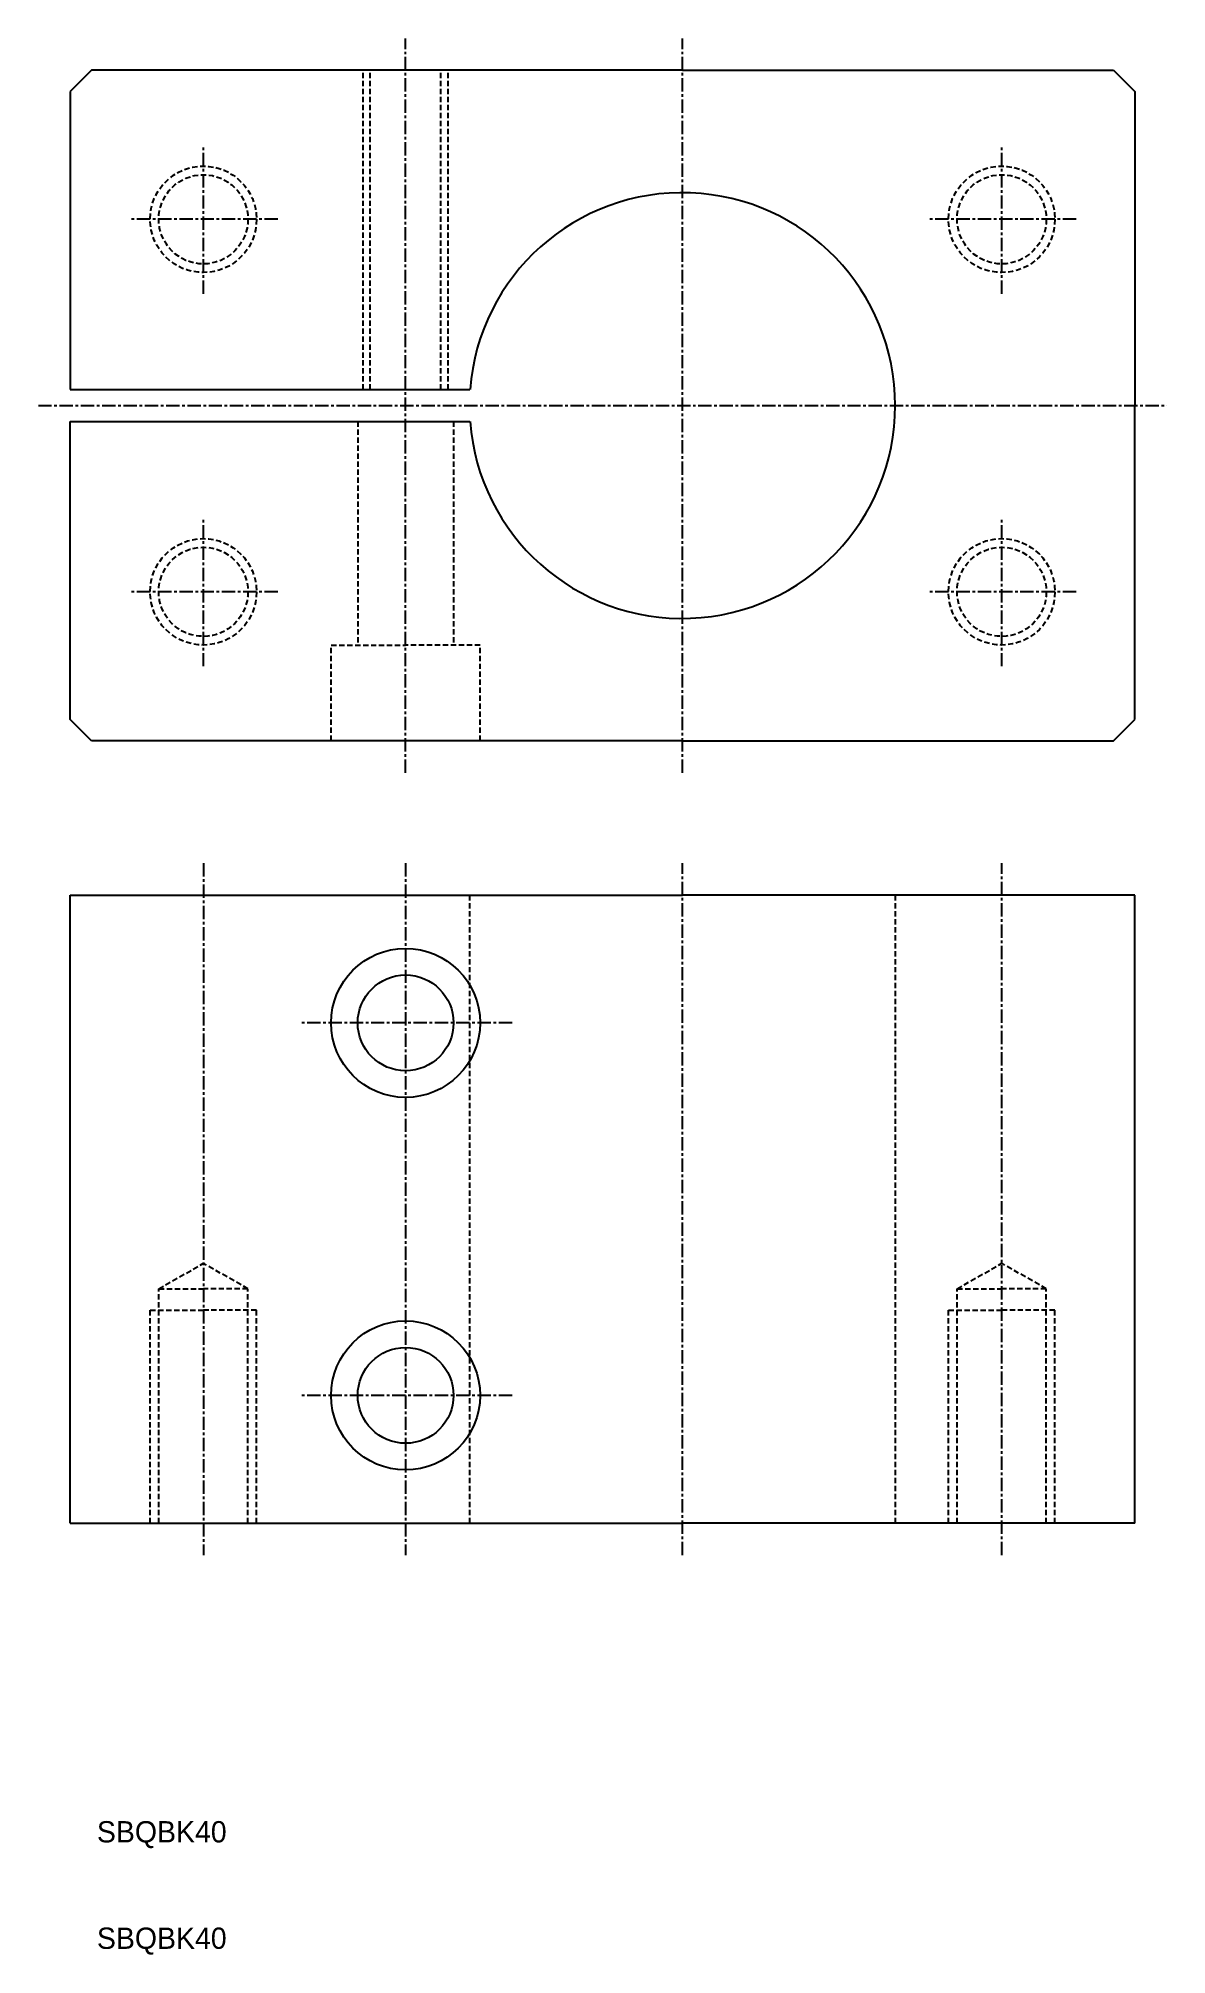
# Model space of a CAD drawing. Extents: x 24 to 130, y 81 to 261.
import ezdxf

# ---------------------------------------------------------------- set-up
doc = ezdxf.new("R2010")
doc.units = 0
doc.linetypes.add('CENTER', pattern=[2, 1.25, -0.25, 0.25, -0.25])
doc.linetypes.add('DASHED', pattern=[0.75, 0.5, -0.25])
doc.layers.get('0').update_dxf_attribs({"linetype": 'CONTINUOUS'})
doc.layers.add('CENTER', color=1, linetype='CENTER')

msp = doc.modelspace()

# ---------------------------------------------------------------- linework, layer by layer
at = {"color": 7, "linetype": 'CONTINUOUS'}
for p, q in [((28.52, 258.1), (26.52, 256.1)), ((84.02, 258.1), (28.52, 258.1)), ((84.02, 258.1), (124.52, 258.1)), ((124.52, 258.1), (126.52, 256.1)), ((26.52, 256.1), (26.52, 228.1)), ((126.52, 256.1), (126.52, 226.6)), ((26.52, 228.1), (64.07, 228.1)), ((26.52, 197.1), (26.52, 225.1)), ((26.52, 225.1), (64.07, 225.1)), ((126.52, 197.1), (126.52, 226.6)), ((28.52, 195.1), (26.52, 197.1)), ((124.52, 195.1), (126.52, 197.1)), ((84.02, 195.1), (28.52, 195.1)), ((84.02, 195.1), (124.52, 195.1)), ((26.52, 180.6), (84.02, 180.6)), ((26.52, 121.6), (26.52, 180.6)), ((126.52, 180.6), (84.02, 180.6)), ((126.52, 121.6), (126.52, 180.6)), ((26.52, 121.6), (84.02, 121.6))]:
    msp.add_line(p, q, dxfattribs=at)
at = {"color": 3, "linetype": 'DASHED'}
for p, q in [((54.02, 228.1), (54.02, 258.1)), ((54.69, 228.1), (54.69, 258.1)), ((61.34, 228.1), (61.34, 258.1)), ((62.02, 228.1), (62.02, 258.1)), ((53.52, 225.1), (53.52, 204.1)), ((62.52, 225.1), (62.52, 204.1)), ((51.02, 204.1), (58.02, 204.1)), ((51.02, 195.1), (51.02, 204.1)), ((65.02, 204.1), (58.02, 204.1)), ((65.02, 195.1), (65.02, 204.1)), ((64.02, 180.6), (64.02, 121.6)), ((104.02, 180.6), (104.02, 121.6)), ((34.83, 143.6), (39.02, 146.02)), ((43.21, 143.6), (39.02, 146.02)), ((109.83, 143.6), (114.02, 146.02)), ((118.21, 143.6), (114.02, 146.02)), ((34.83, 121.6), (34.83, 143.6)), ((34.83, 143.6), (39.02, 143.6)), ((43.21, 143.6), (39.02, 143.6)), ((43.21, 121.6), (43.21, 143.6)), ((109.83, 121.6), (109.83, 143.6)), ((109.83, 143.6), (114.02, 143.6)), ((118.21, 143.6), (114.02, 143.6)), ((118.21, 121.6), (118.21, 143.6)), ((34.02, 121.6), (34.02, 141.6)), ((34.02, 141.6), (39.02, 141.6)), ((44.02, 141.6), (39.02, 141.6)), ((44.02, 121.6), (44.02, 141.6)), ((109.02, 121.6), (109.02, 141.6)), ((109.02, 141.6), (114.02, 141.6)), ((119.02, 141.6), (114.02, 141.6)), ((119.02, 121.6), (119.02, 141.6))]:
    msp.add_line(p, q, dxfattribs=at)
msp.add_line((126.52, 121.6), (84.02, 121.6))
for centre, radius in [((39.02, 244.1), 5), ((114.02, 244.1), 5), ((39.02, 244.1), 4.19), ((114.02, 244.1), 4.19), ((39.02, 209.1), 5), ((39.02, 209.1), 4.19), ((114.02, 209.1), 5), ((114.02, 209.1), 4.19)]:
    msp.add_circle(centre, radius, dxfattribs=at)
at = {"color": 7, "linetype": 'CONTINUOUS'}
for centre, radius in [((58.02, 168.6), 7), ((58.02, 168.6), 4.5), ((58.02, 133.6), 7), ((58.02, 133.6), 4.5)]:
    msp.add_circle(centre, radius, dxfattribs=at)
msp.add_arc((84.02, 226.6), 20, 184.3012, 175.6988, dxfattribs=at)
at = {"layer": 'CENTER', "color": 1, "linetype": 'CENTER'}
for p, q in [((58.02, 192.1), (58.02, 261.1)), ((84.02, 192.1), (84.02, 261.1)), ((39.02, 237.1), (39.02, 251.1)), ((114.02, 237.1), (114.02, 251.1)), ((46.02, 244.1), (32.02, 244.1)), ((121.02, 244.1), (107.02, 244.1)), ((23.52, 226.6), (129.52, 226.6)), ((39.02, 202.1), (39.02, 216.1)), ((114.02, 202.1), (114.02, 216.1)), ((46.02, 209.1), (32.02, 209.1)), ((121.02, 209.1), (107.02, 209.1)), ((39.02, 183.6), (39.02, 118.6)), ((39.02, 183.6), (39.02, 118.6)), ((58.02, 183.6), (58.02, 118.6)), ((84.02, 118.6), (84.02, 183.6)), ((114.02, 118.6), (114.02, 183.6)), ((68.02, 168.6), (48.02, 168.6)), ((68.02, 133.6), (48.02, 133.6))]:
    msp.add_line(p, q, dxfattribs=at)

# ---------------------------------------------------------------- texts
at = {"color": 7, "linetype": 'CONTINUOUS'}
for p in [(29.02, 91.6), (29.02, 81.6)]:
    msp.add_text('SBQBK40', height=2, dxfattribs=at).set_placement(p)

doc.saveas('drawing.dxf')
